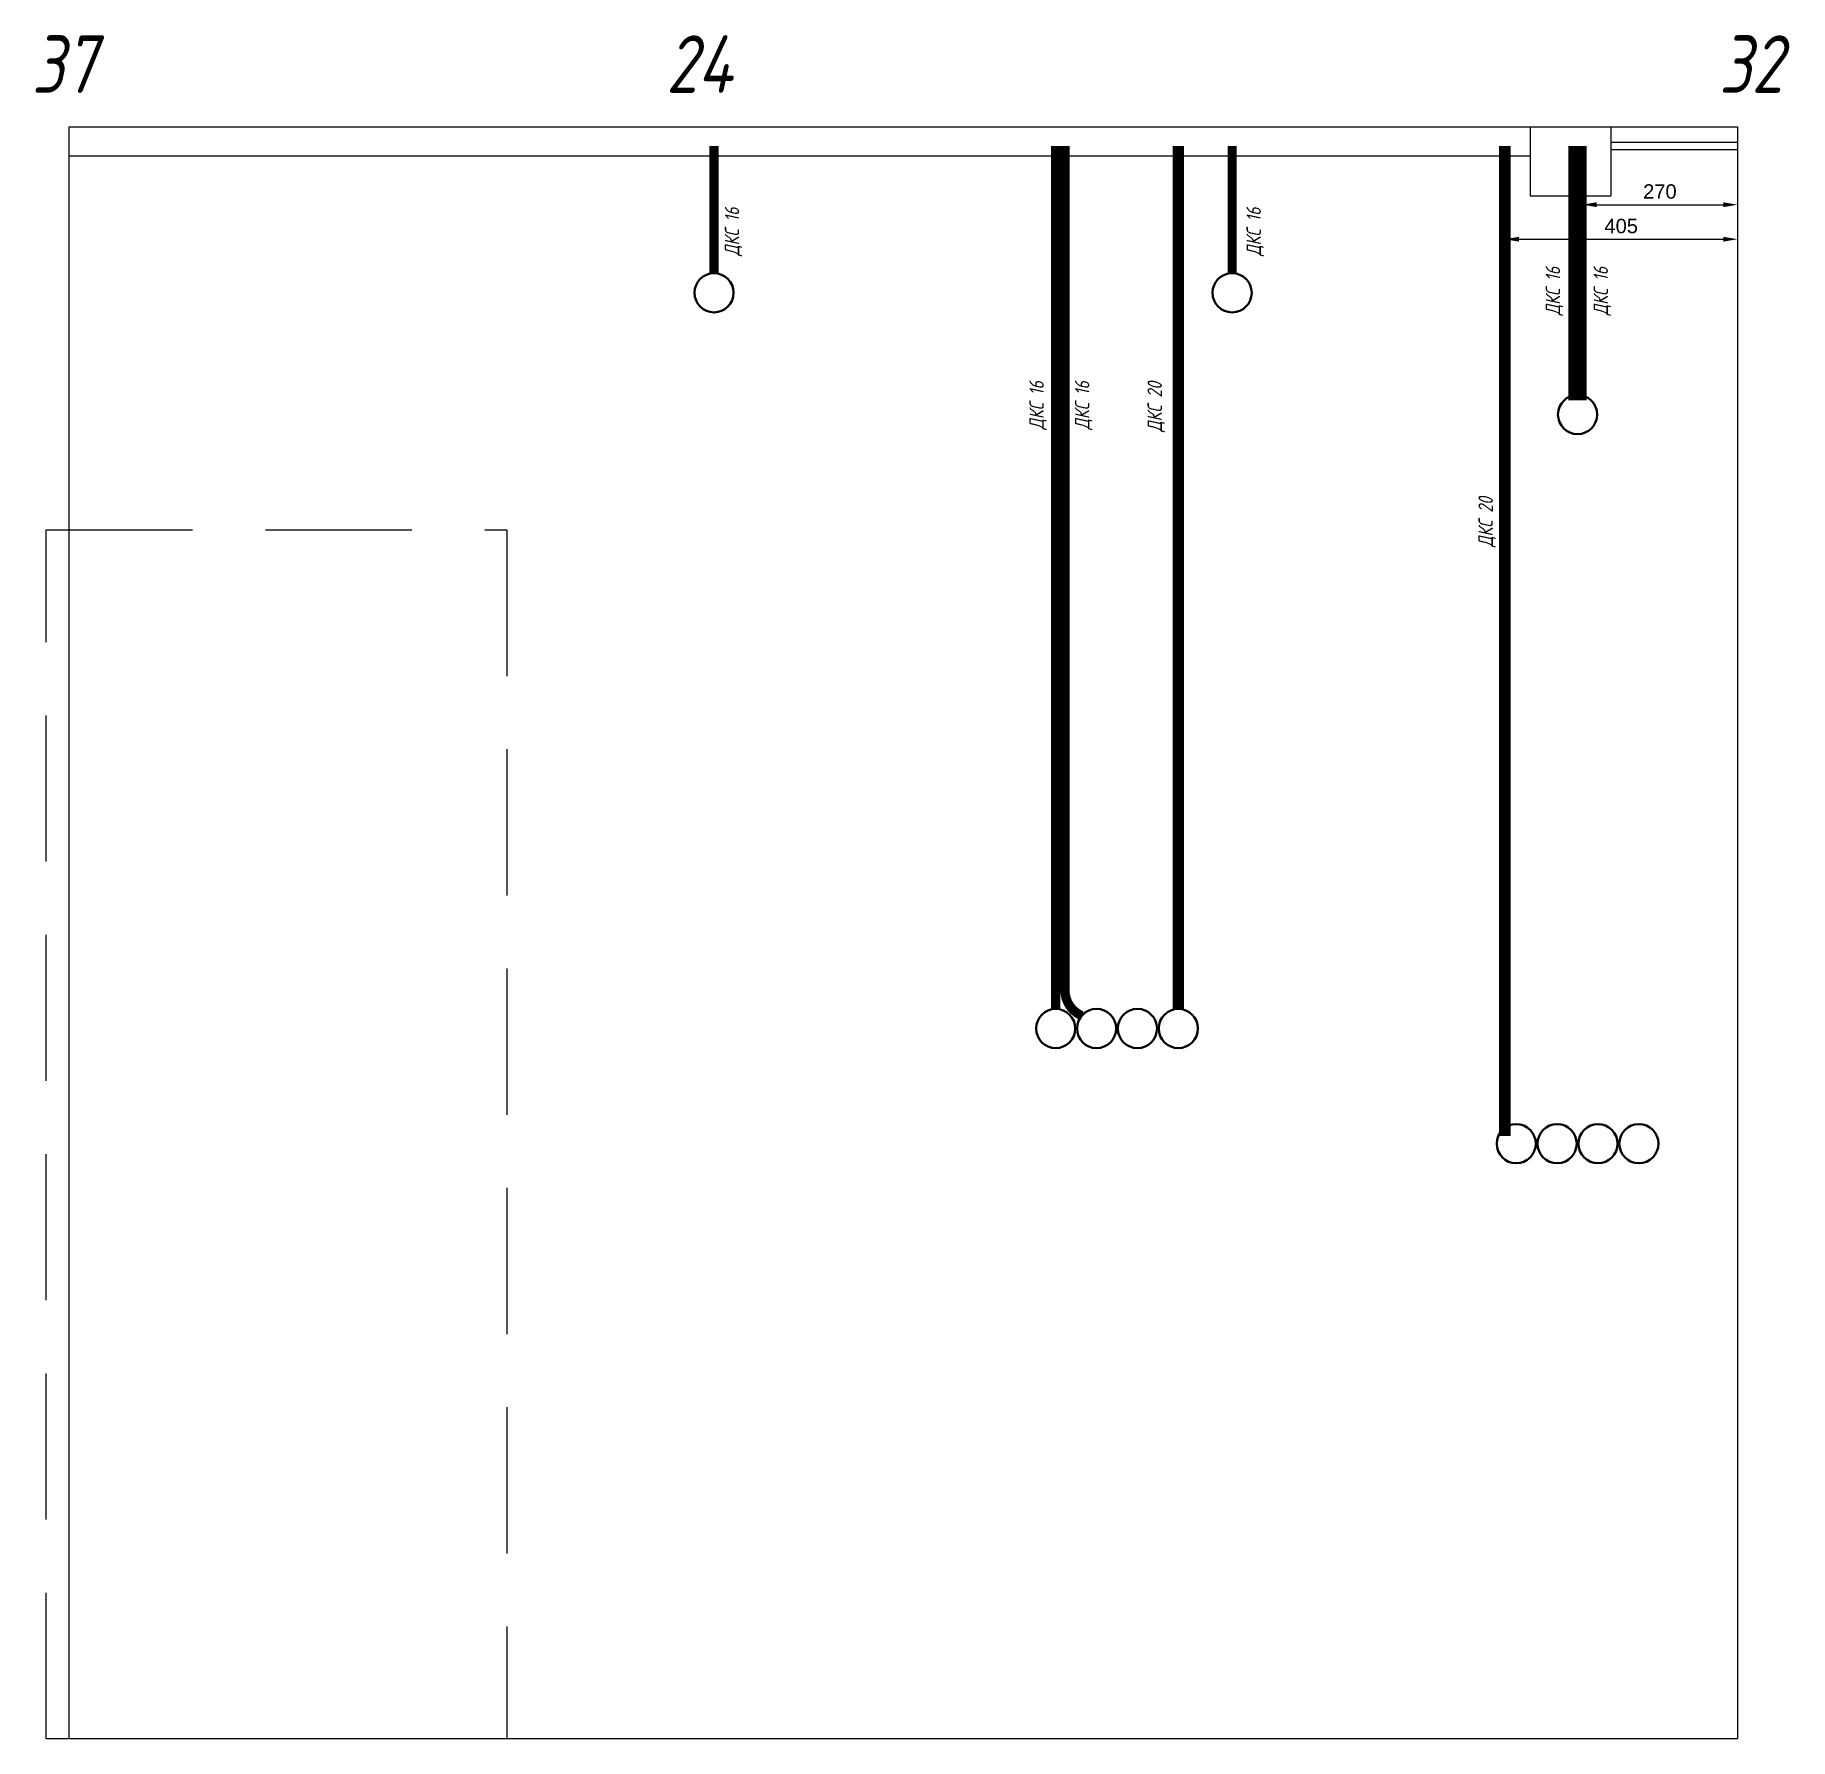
# Model space of a CAD drawing. Header units: millimetres. Extents: x -59 to 2989, y 0 to 2960.
import ezdxf
from ezdxf.enums import TextEntityAlignment as Align

# ---------------------------------------------------------------- set-up
doc = ezdxf.new("R2010")
doc.units = ezdxf.units.MM
doc.linetypes.add('DASHED', pattern=[19.05, 12.7, -6.35])
for name, color, linetype in [('01 Черновое', 7, 'Continuous'), ('02 ЭОМ и СС', 7, 'Continuous'), ('03 Потолок', 5, 'Continuous')]:
    doc.layers.add(name, color=color, linetype=linetype)
doc.styles.get("Standard").update_dxf_attribs({"font": 'arial.ttf'})
doc.styles.add('ГОСТ-ISOCPEUR', font='isocpeui.ttf', dxfattribs={"width": 0.8})
doc.dimstyles.new('ISO-25', dxfattribs={"dimtxt": 2.5, "dimasz": 2.5, "dimexe": 1.25, "dimexo": 0.625, "dimtad": 1, "dimtxsty": 'Standard', "dimcen": 2.5, "dimadec": 0, "dimazin": 0, "dimtfac": 1, "dimtmove": 0, "dimatfit": 3, "dimfxl": 1, "dimarcsym": 0})

# ---------------------------------------------------------------- blocks, each defined once
blk = doc.blocks.new('*D3')
at = {"color": 0, "lineweight": -2, "transparency": 16777216}
for p, q in [((2628, 2712.4), (2628, 2663.8)), ((2898, 2712.4), (2898, 2663.8)), ((2653, 2665), (2873, 2665))]:
    blk.add_line(p, q, dxfattribs=at)
at = {"color": 0, "transparency": 16777216}
for points in [[(2653, 2669.2), (2653, 2660.8), (2628, 2665)], [(2873, 2660.8), (2873, 2669.2), (2898, 2665)]]:
    blk.add_solid(points, dxfattribs=at)
at = {"layer": 'Defpoints', "color": 0, "transparency": 16777216}
for p in [(2628, 2713), (2898, 2713), (2898, 2665)]:
    blk.add_point(p, dxfattribs=at)
at = {"color": 0, "transparency": 16777216, "insert": (2763, 2687.8), "char_height": 25, "attachment_point": 5}
blk.add_mtext('270', dxfattribs=at)
blk = doc.blocks.new('*D4')
at = {"color": 0, "lineweight": -2, "transparency": 16777216}
for p, q in [((2493.5, 2749.4), (2493.5, 2603.8)), ((2898, 2749.4), (2898, 2603.8)), ((2518.5, 2605), (2873, 2605))]:
    blk.add_line(p, q, dxfattribs=at)
at = {"color": 0, "transparency": 16777216}
for points in [[(2518.5, 2609.2), (2518.5, 2600.8), (2493.5, 2605)], [(2873, 2600.8), (2873, 2609.2), (2898, 2605)]]:
    blk.add_solid(points, dxfattribs=at)
at = {"layer": 'Defpoints', "color": 0, "transparency": 16777216}
for p in [(2493.5, 2750), (2898, 2750), (2898, 2605)]:
    blk.add_point(p, dxfattribs=at)
at = {"color": 0, "transparency": 16777216, "insert": (2695.8, 2627.8), "char_height": 25, "attachment_point": 5}
blk.add_mtext('405', dxfattribs=at)

msp = doc.modelspace()

# ---------------------------------------------------------------- linework, layer by layer
at = {"layer": '01 Черновое'}
msp.add_lwpolyline([(0, 0), (0, 2800), (2898, 2800), (2898, 0)], close=True, dxfattribs=at)
at = {"layer": '01 Черновое', "linetype": 'DASHED', "ltscale": 20}
msp.add_lwpolyline([(760, 2100), (760, 0), (-40, 0), (-40, 2100)], close=True, dxfattribs=at)
at = {"layer": '02 ЭОМ и СС', "color": 7, "const_width": 16}
for points in [[(1120, 2546), (1120, 2767)], [(2020, 2546), (2020, 2767)]]:
    msp.add_lwpolyline(points, dxfattribs=at)
at = {"layer": '02 ЭОМ и СС', "color": 6, "flags": 128}
msp.add_lwpolyline([(1713.5, 1268, 16, 16, 0), (1713.5, 2767, 16, 16, 0)], format="xyseb", dxfattribs=at)
msp.add_lwpolyline([(1713.5, 1268, 16, 16, 0), (1713.5, 2767, 16, 16, 0)], format="xyseb", dxfattribs=at)
at = {"layer": '02 ЭОМ и СС', "color": 231, "const_width": 16}
msp.add_lwpolyline([(1758.9, 1256.3, -0.301698), (1729.5, 1300.6), (1729.5, 2767)], format="xyb", dxfattribs=at)
msp.add_lwpolyline([(1758.9, 1256.3, -0.301698), (1729.5, 1300.6), (1729.5, 2767)], format="xyb", dxfattribs=at)
at = {"layer": '02 ЭОМ и СС', "color": 1, "flags": 128}
for points in [[(1926.5, 1268, 20, 20, 0), (1926.5, 2767, 20, 20, 0)], [(1926.5, 1268, 20, 20, 0), (1926.5, 2767, 20, 20, 0)], [(2493.5, 1047.3, 20, 20, 0), (2493.5, 2767, 20, 20, 0)], [(2493.5, 1047.3, 20, 20, 0), (2493.5, 2767, 20, 20, 0)]]:
    msp.add_lwpolyline(points, format="xyseb", dxfattribs=at)
at = {"layer": '02 ЭОМ и СС', "color": 254, "const_width": 16}
msp.add_lwpolyline([(2612, 2325.2), (2612, 2767)], dxfattribs=at)
msp.add_lwpolyline([(2612, 2325.2), (2612, 2767)], dxfattribs=at)
at = {"layer": '02 ЭОМ и СС', "const_width": 16, "flags": 128}
msp.add_lwpolyline([(2628, 2325.2), (2628, 2767)], dxfattribs=at)
msp.add_lwpolyline([(2628, 2325.2), (2628, 2767)], dxfattribs=at)
at = {"layer": '02 ЭОМ и СС', "lineweight": 40}
for centre in [(1120, 2512), (2020, 2512), (2620, 2300.5), (2620, 2300.5)]:
    msp.add_circle(centre, 34, dxfattribs=at)
at = {"layer": '02 ЭОМ и СС', "color": 6, "lineweight": 40}
for centre in [(1713.5, 1234), (1713.5, 1234), (1784.5, 1234), (1784.5, 1234)]:
    msp.add_circle(centre, 34, dxfattribs=at)
at = {"layer": '02 ЭОМ и СС', "color": 1, "lineweight": 40}
for centre in [(1855.5, 1234), (1855.5, 1234), (1926.5, 1234), (1926.5, 1234), (2513.5, 1034), (2513.5, 1034), (2584.5, 1034), (2584.5, 1034), (2655.5, 1034), (2655.5, 1034), (2726.5, 1034), (2726.5, 1034)]:
    msp.add_circle(centre, 34, dxfattribs=at)
at = {"layer": '03 Потолок', "color": 7, "lineweight": -2}
for p, q in [((0, 2750), (2538, 2750)), ((2898, 2773), (2678, 2773)), ((2898, 2760.5), (2678, 2760.5))]:
    msp.add_line(p, q, dxfattribs=at)
msp.add_lwpolyline([(2678, 2680), (2538, 2680), (2538, 2800), (2678, 2800)], close=True, dxfattribs=at)

# ---------------------------------------------------------------- texts
at = {"layer": '01 Черновое', "style": 'ГОСТ-ISOCPEUR', "width": 0.8}
for s, p in [('37', (-9, 2909.4)), ('24', (1094.1, 2909.4)), ('32', (2921.2, 2909.4))]:
    msp.add_text(s, height=100, dxfattribs=at).set_placement(p, align=Align.MIDDLE)
at = {"layer": '02 ЭОМ и СС', "char_height": 25, "width": 270.313, "attachment_point": 1, "rotation": 90, "style": 'ГОСТ-ISOCPEUR'}
for insert in [(1138.7, 2576.2), (2044.9, 2576.2), (2647.8, 2473)]:
    msp.add_mtext('{ДКС 16}', dxfattribs=dict(at, insert=insert))
at = {"layer": '02 ЭОМ и СС', "color": 254, "insert": (2564.7, 2473), "char_height": 25, "width": 270.313, "attachment_point": 1, "rotation": 90, "style": 'ГОСТ-ISOCPEUR'}
msp.add_mtext('{ДКС 16}', dxfattribs=at)
at = {"layer": '02 ЭОМ и СС', "color": 6, "insert": (1698, 2274.5), "char_height": 25, "width": 270.313, "attachment_point": 7, "rotation": 90, "style": 'ГОСТ-ISOCPEUR'}
msp.add_mtext('{ДКС 16}', dxfattribs=at)
at = {"layer": '02 ЭОМ и СС', "color": 231, "insert": (1777.1, 2274.5), "char_height": 25, "width": 270.313, "attachment_point": 7, "rotation": 90, "style": 'ГОСТ-ISOCPEUR'}
msp.add_mtext('{ДКС 16}', dxfattribs=at)
at = {"layer": '02 ЭОМ и СС', "color": 1, "char_height": 25, "width": 270.313, "attachment_point": 7, "rotation": 90, "style": 'ГОСТ-ISOCPEUR'}
for insert in [(1903.1, 2270.5), (2478, 2070.5)]:
    msp.add_mtext('{ДКС 20}', dxfattribs=dict(at, insert=insert))

# ---------------------------------------------------------------- dimensions: what is measured, and where the dimension line sits
for base, p1, p2, picture, middle in [((2898, 2605), (2493.5, 2750), (2898, 2750), '*D4', (2695.75, 2627.7643247)), ((2898, 2665), (2628, 2713), (2898, 2713), '*D3', (2763, 2687.8))]:
    dim = msp.add_linear_dim(base=base, p1=p1, p2=p2, dimstyle='ISO-25', override={"dimtxt": 25, "dimasz": 25, "dimgap": 10, "dimdec": 0})
    dim.commit()
    dim.dimension.update_dxf_attribs({"geometry": picture, "text_midpoint": middle})

doc.saveas('drawing.dxf')
